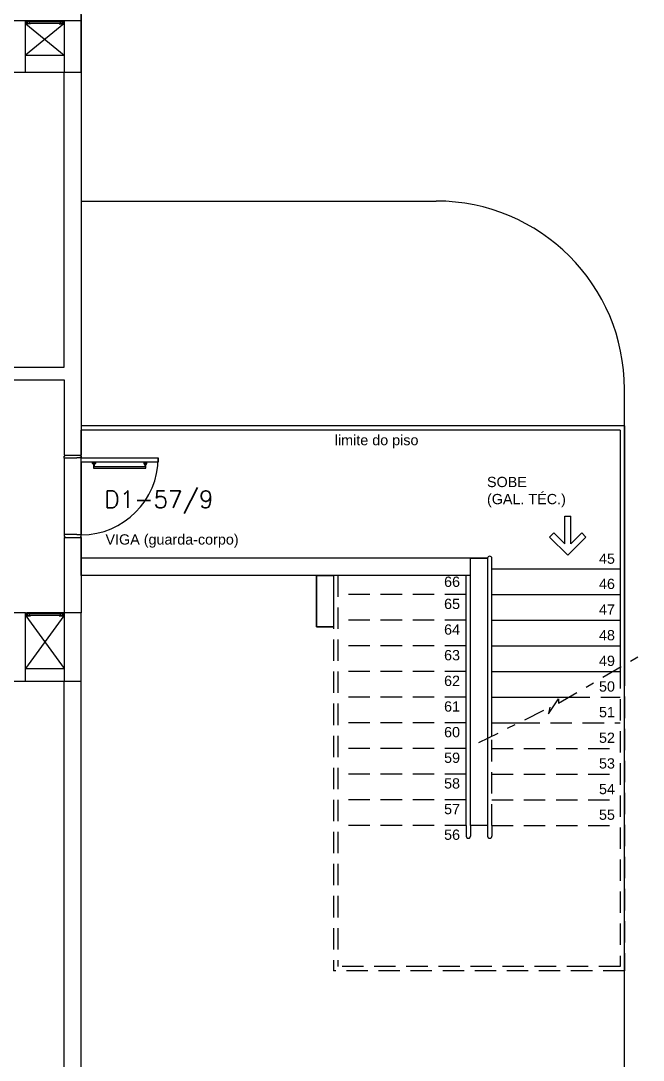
# Model space of a CAD drawing. Header units: millimetres. Extents: x 1887 to 2405, y 1100 to 1335.
# Drawn here: x 2196.9 to 2204.18, y 1169.49 to 1181.65 of the extents above; entities that cross this region are included whole.
import ezdxf

# ---------------------------------------------------------------- set-up
doc = ezdxf.new("R2010")
doc.units = ezdxf.units.MM
doc.linetypes.add('DASHDOT2', pattern=[0.5, 0.25, -0.125, 0, -0.125])
doc.linetypes.add('HIDDEN', pattern=[0.375, 0.25, -0.125])
for name, color, linetype in [('AR-ALV', 2, 'Continuous'), ('AR-CALÇADA', 1, 'Continuous'), ('AR-CORRIMAO-V', 2, 'Continuous'), ('AR-DASH', 1, 'DASHDOT2'), ('AR-ESQ', 1, 'Continuous'), ('AR-ESTC', 3, 'Continuous'), ('AR-PERGOLAPROJ', 1, 'HIDDEN'), ('AR-PF-maçaneta', 1, 'Continuous'), ('AR-PF-mov', 1, 'Continuous'), ('AR-PF-pm1', 2, 'Continuous'), ('AR-PF-soleira', 1, 'Continuous'), ('AR-PISO', 1, 'Continuous'), ('AR-PORTA', 1, 'Continuous'), ('AR-PROJ', 1, 'HIDDEN'), ('AR-SHAFT', 1, 'Continuous'), ('AR-TXTCONG', 2, 'Continuous'), ('DT-ESQ-BAGUETE-C', 2, 'Continuous'), ('DT-ESQ-PERFIL CADEIRA-C', 2, 'Continuous'), ('DT-ESQ-PERFIL CADEIRA-V', 1, 'Continuous'), ('DT-ESQ-VENEZIANA-C', 2, 'Continuous'), ('DT-ESQ-VENEZIANA-V', 2, 'Continuous'), ('ENDEREÇO', 2, 'Continuous')]:
    doc.layers.add(name, color=color, linetype=linetype)
doc.styles.add('UNB1-100', font='simplex.shx', dxfattribs={"height": 0.2})

# ---------------------------------------------------------------- blocks, each defined once
blk = doc.blocks.new('EF01-P')
at = {"layer": 'DT-ESQ-BAGUETE-C', "ltscale": 0.1}
for points in [[(0.002, 0.035), (0.015, 0.035), (0.015, 0.033), (0.002, 0.033), (0.002, 0.005), (0.015, 0.005), (0.015, 0.004), (0.002, 0.004, -0.414214), (0, 0.005), (0, 0.033, -0.414214)], [(0.448, 0.035), (0.435, 0.035), (0.435, 0.033), (0.448, 0.033), (0.448, 0.005), (0.435, 0.005), (0.435, 0.004), (0.448, 0.004, 0.414214), (0.45, 0.005), (0.45, 0.033, 0.414214)]]:
    blk.add_lwpolyline(points, format="xyb", close=True, dxfattribs=at)
at = {"layer": 'DT-ESQ-PERFIL CADEIRA-C', "color": 2, "ltscale": 0.1}
for points in [[(0.01, 0.002), (0.01, 0.003), (0.002, 0.003, 1), (0.002, 0), (0.015, 0, 0.414214), (0.016, 0.002), (0.016, 0.033), (0.043, 0.033)], [(0.407, 0.006), (0.432, 0.006), (0.432, 0.016), (0.433, 0.016), (0.433, 0.006, -0.414214), (0.432, 0.005), (0.407, 0.005), (0.394, 0.005, -1), (0.394, 0.008), (0.407, 0.008), (0.407, 0.02), (0.407, 0.032), (0.394, 0.032, -1), (0.394, 0.035), (0.407, 0.035), (0.433, 0.035, -0.414214), (0.435, 0.033), (0.435, 0.002), (0.448, 0.002)]]:
    blk.add_lwpolyline(points, format="xyb", dxfattribs=at)
at = {"layer": 'DT-ESQ-PERFIL CADEIRA-C', "ltscale": 0.1}
for points in [[(0.043, 0.006), (0.018, 0.006), (0.018, 0.016), (0.016, 0.016), (0.016, 0.006, 0.414214), (0.018, 0.005), (0.043, 0.005), (0.056, 0.005, 1), (0.056, 0.008), (0.043, 0.008), (0.043, 0.02), (0.043, 0.032), (0.056, 0.032, 1), (0.056, 0.035), (0.043, 0.035), (0.016, 0.035, 0.414214), (0.015, 0.033), (0.015, 0.002), (0.002, 0.002)], [(0.041, 0.02), (0.041, 0.032, -0.414214), (0.043, 0.033), (0.056, 0.033)], [(0.041, 0.02), (0.041, 0.008, 0.414214), (0.043, 0.006), (0.056, 0.006)], [(0.408, 0.02), (0.408, 0.032, 0.414214), (0.407, 0.033), (0.394, 0.033)], [(0.408, 0.02), (0.408, 0.008, -0.414214), (0.407, 0.006), (0.394, 0.006)], [(0.44, 0.002), (0.44, 0.003), (0.448, 0.003, -1), (0.448, 0), (0.435, 0, -0.414214), (0.433, 0.002), (0.433, 0.033), (0.407, 0.033)]]:
    blk.add_lwpolyline(points, format="xyb", dxfattribs=at)
at = {"layer": 'DT-ESQ-PERFIL CADEIRA-V', "ltscale": 0.1}
blk.add_line((0.015, 0), (0.435, 0), dxfattribs=at)
at = {"layer": 'DT-ESQ-VENEZIANA-C', "ltscale": 0.1}
for p, q in [((0.043, 0.011), (0.407, 0.011)), ((0.043, 0.009), (0.407, 0.009))]:
    blk.add_line(p, q, dxfattribs=at)
at = {"layer": 'DT-ESQ-VENEZIANA-V', "ltscale": 0.1}
blk.add_line((0.043, 0.031), (0.407, 0.031), dxfattribs=at)
blk = doc.blocks.new('pcf-alv-01p-esq')
at = {"layer": 'AR-PF-maçaneta'}
blk.add_line((0.13, 0.342), (0.13, 0.957), dxfattribs=at)
for points in [[(0.09, 0.957), (0.105, 0.957), (0.105, 0.962), (0.095, 0.967), (0.08, 0.967), (0.08, 0.932), (0.095, 0.932), (0.105, 0.937), (0.105, 0.942), (0.09, 0.942)], [(0.13, 0.357), (0.09, 0.357), (0.09, 0.342), (0.15, 0.342), (0.15, 0.957), (0.09, 0.957), (0.09, 0.942), (0.13, 0.942)], [(0.09, 0.342), (0.105, 0.342), (0.105, 0.337), (0.095, 0.332), (0.08, 0.332), (0.08, 0.367), (0.095, 0.367), (0.105, 0.362), (0.105, 0.357), (0.09, 0.357)]]:
    blk.add_lwpolyline(points, dxfattribs=at)
at = {"layer": 'AR-PF-mov'}
blk.add_arc((0.03, 0.2), 0.9, 0, 90, dxfattribs=at)
at = {"layer": 'AR-PF-pm1'}
for p, q in [((0, 0.01), (0, 0.19)), ((0.01, 0.19), (0, 0.19)), ((0.01, 0.2), (0.03, 0.2)), ((0.01, 0.2), (0.01, 0.19)), ((0.03, 0.2), (0.03, 0.15)), ((0.03, 0.15), (0.035, 0.15)), ((0.035, 0.15), (0.035, 0)), ((0.93, 0.15), (0.925, 0.15)), ((0.925, 0.15), (0.925, 0)), ((0.95, 0.2), (0.93, 0.2)), ((0.93, 0.2), (0.93, 0.15)), ((0.95, 0.2), (0.95, 0.19)), ((0.95, 0.19), (0.96, 0.19)), ((0.96, 0.01), (0.96, 0.19)), ((0.01, 0.01), (0, 0.01)), ((0.01, 0), (0.01, 0.01)), ((0.035, 0), (0.01, 0)), ((0.925, 0), (0.95, 0)), ((0.95, 0), (0.95, 0.01)), ((0.95, 0.01), (0.96, 0.01))]:
    blk.add_line(p, q, dxfattribs=at)
blk.add_lwpolyline([(0.08, 1.1), (0.08, 0.2), (0.03, 0.2), (0.03, 1.1)], close=True, dxfattribs=at)
at = {"layer": 'AR-PF-soleira'}
for p, q in [((0.08, 0.2), (0.93, 0.2)), ((0.035, 0), (0.925, 0))]:
    blk.add_line(p, q, dxfattribs=at)
blk = doc.blocks.new('EF01C-P')
at = {"layer": 'DT-ESQ-BAGUETE-C', "ltscale": 0.1}
for points in [[(0.002, 0.035), (0.015, 0.035), (0.015, 0.033), (0.002, 0.033), (0.002, 0.005), (0.015, 0.005), (0.015, 0.004), (0.002, 0.004, -0.414214), (0, 0.005), (0, 0.033, -0.414214)], [(0.448, 0.035), (0.435, 0.035), (0.435, 0.033), (0.448, 0.033), (0.448, 0.005), (0.435, 0.005), (0.435, 0.004), (0.448, 0.004, 0.414214), (0.45, 0.005), (0.45, 0.033, 0.414214)]]:
    blk.add_lwpolyline(points, format="xyb", close=True, dxfattribs=at)
at = {"layer": 'DT-ESQ-PERFIL CADEIRA-C', "ltscale": 0.1}
for points in [[(0.01, 0.002), (0.01, 0.003), (0.002, 0.003, 1), (0.002, 0), (0.015, 0, 0.414214), (0.016, 0.002), (0.016, 0.033), (0.043, 0.033)], [(0.043, 0.006), (0.018, 0.006), (0.018, 0.016), (0.016, 0.016), (0.016, 0.006, 0.414214), (0.018, 0.005), (0.043, 0.005), (0.056, 0.005, 1), (0.056, 0.008), (0.043, 0.008), (0.043, 0.02), (0.043, 0.032), (0.056, 0.032, 1), (0.056, 0.035), (0.043, 0.035), (0.016, 0.035, 0.414214), (0.015, 0.033), (0.015, 0.002), (0.002, 0.002)], [(0.041, 0.02), (0.041, 0.032, -0.414214), (0.043, 0.033), (0.056, 0.033)], [(0.041, 0.02), (0.041, 0.008, 0.414214), (0.043, 0.006), (0.056, 0.006)], [(0.407, 0.006), (0.432, 0.006), (0.432, 0.016), (0.433, 0.016), (0.433, 0.006, -0.414214), (0.432, 0.005), (0.407, 0.005), (0.394, 0.005, -1), (0.394, 0.008), (0.407, 0.008), (0.407, 0.02), (0.407, 0.032), (0.394, 0.032, -1), (0.394, 0.035), (0.407, 0.035), (0.433, 0.035, -0.414214), (0.435, 0.033), (0.435, 0.002), (0.448, 0.002)], [(0.408, 0.02), (0.408, 0.032, 0.414214), (0.407, 0.033), (0.394, 0.033)], [(0.408, 0.02), (0.408, 0.008, -0.414214), (0.407, 0.006), (0.394, 0.006)], [(0.44, 0.002), (0.44, 0.003), (0.448, 0.003, -1), (0.448, 0), (0.435, 0, -0.414214), (0.433, 0.002), (0.433, 0.033), (0.407, 0.033)]]:
    blk.add_lwpolyline(points, format="xyb", dxfattribs=at)
at = {"layer": 'DT-ESQ-PERFIL CADEIRA-V', "ltscale": 0.1}
blk.add_line((0.015, 0), (0.435, 0), dxfattribs=at)
at = {"layer": 'DT-ESQ-VENEZIANA-C', "ltscale": 0.1}
for p, q in [((0.043, 0.011), (0.407, 0.011)), ((0.043, 0.009), (0.407, 0.009))]:
    blk.add_line(p, q, dxfattribs=at)
at = {"layer": 'DT-ESQ-VENEZIANA-V', "ltscale": 0.1}
blk.add_line((0.043, 0.031), (0.407, 0.031), dxfattribs=at)

msp = doc.modelspace()

# ---------------------------------------------------------------- linework, layer by layer
at = {"layer": 'AR-ALV'}
for p, q in [((2196.96, 1181.248), (2197.41, 1181.248)), ((2196.96, 1181.048), (2197.41, 1181.048)), ((2197.41, 1177.598), (2197.41, 1181.048)), ((2197.61, 1181.048), (2197.61, 1176.566)), ((2196.76, 1177.598), (2197.41, 1177.598)), ((2196.76, 1177.448), (2197.41, 1177.448)), ((2197.41, 1177.448), (2197.41, 1176.566)), ((2197.41, 1176.566), (2197.61, 1176.566)), ((2197.41, 1175.606), (2197.61, 1175.606)), ((2197.41, 1175.606), (2197.41, 1174.723)), ((2197.61, 1175.606), (2197.61, 1174.723)), ((2196.96, 1174.073), (2197.41, 1174.073)), ((2196.96, 1173.923), (2197.41, 1173.923)), ((2197.41, 1165.598), (2197.41, 1173.923)), ((2197.61, 1165.598), (2197.61, 1173.923))]:
    msp.add_line(p, q, dxfattribs=at)
at = {"layer": 'AR-CALÇADA'}
for p, q in [((2197.61, 1181.723), (2197.61, 1179.54)), ((2197.61, 1179.54), (2201.76, 1179.54)), ((2203.96, 1163.83), (2203.96, 1177.34))]:
    msp.add_line(p, q, dxfattribs=at)
msp.add_arc((2201.76, 1177.34), 2.2, 0, 90, dxfattribs=at)
at = {"layer": 'AR-CORRIMAO-V'}
for p, q in [((2203.96, 1176.911), (2197.61, 1176.911)), ((2197.61, 1176.911), (2197.61, 1176.861)), ((2197.61, 1176.911), (2197.61, 1176.911)), ((2203.91, 1176.861), (2197.61, 1176.861)), ((2203.91, 1176.861), (2203.91, 1174.088)), ((2203.96, 1176.911), (2203.96, 1174.118)), ((2197.61, 1175.161), (2197.61, 1175.361)), ((2202.36, 1175.361), (2197.61, 1175.361)), ((2202.36, 1175.361), (2202.16, 1175.361)), ((2202.41, 1175.236), (2202.41, 1175.361)), ((2202.41, 1173.281), (2202.41, 1175.236)), ((2202.16, 1175.161), (2197.61, 1175.161)), ((2202.11, 1172.236), (2202.11, 1175.161))]:
    msp.add_line(p, q, dxfattribs=at)
msp.add_arc((2202.385, 1175.361), 0.025, 0, 180, dxfattribs=at)
at = {"layer": 'AR-DASH'}
for p, q in [((2203.188, 1173.666), (2204.179, 1174.246)), ((2203.072, 1173.54), (2203.188, 1173.718)), ((2203.188, 1173.718), (2203.188, 1173.666)), ((2202.259, 1173.205), (2203.089, 1173.62)), ((2203.089, 1173.62), (2203.072, 1173.54))]:
    msp.add_line(p, q, dxfattribs=at)
at = {"layer": 'AR-ESTC'}
for p, q in [((2200.36, 1175.161), (2200.36, 1174.561)), ((2200.36, 1174.561), (2200.56, 1174.561)), ((2202.36, 1172.236), (2202.16, 1172.236))]:
    msp.add_line(p, q, dxfattribs=at)
for points in [[(2196.76, 1181.048), (2196.96, 1181.048), (2196.96, 1181.648), (2196.76, 1181.648)], [(2197.41, 1181.048), (2197.61, 1181.048), (2197.61, 1181.648), (2197.41, 1181.648)], [(2202.16, 1174.786), (2202.16, 1174.816), (2202.16, 1175.361), (2202.36, 1175.361), (2202.36, 1174.816), (2202.36, 1174.786), (2202.36, 1172.236), (2202.16, 1172.236)], [(2200.36, 1175.161), (2200.56, 1175.161), (2200.56, 1174.561), (2200.36, 1174.561)], [(2196.76, 1173.923), (2196.96, 1173.923), (2196.96, 1174.723), (2196.76, 1174.723)], [(2197.41, 1173.923), (2197.61, 1173.923), (2197.61, 1174.723), (2197.41, 1174.723)]]:
    msp.add_lwpolyline(points, close=True, dxfattribs=at)
at = {"layer": 'AR-PERGOLAPROJ'}
msp.add_line((2197.61, 1181.648), (2197.61, 1184.648), dxfattribs=at)
at = {"layer": 'AR-PISO'}
for p, q in [((2197.61, 1175.361), (2197.61, 1176.861)), ((2202.41, 1175.236), (2203.91, 1175.236)), ((2202.41, 1174.936), (2203.91, 1174.936)), ((2202.41, 1174.636), (2203.91, 1174.636)), ((2202.41, 1174.336), (2203.91, 1174.336)), ((2202.41, 1174.036), (2203.82, 1174.036)), ((2202.41, 1173.736), (2203.307, 1173.736)), ((2202.41, 1173.436), (2202.721, 1173.436))]:
    msp.add_line(p, q, dxfattribs=at)
at = {"layer": 'AR-PROJ'}
for p, q in [((2200.56, 1175.161), (2200.56, 1170.536)), ((2200.61, 1175.161), (2200.61, 1170.586)), ((2202.11, 1174.936), (2200.61, 1174.936)), ((2202.11, 1174.636), (2200.61, 1174.636)), ((2202.11, 1174.636), (2200.61, 1174.636)), ((2202.11, 1174.336), (2200.61, 1174.336)), ((2202.11, 1174.036), (2200.61, 1174.036)), ((2203.82, 1174.036), (2203.91, 1174.036)), ((2203.91, 1174.088), (2203.91, 1170.586)), ((2203.96, 1174.118), (2203.96, 1170.536)), ((2202.11, 1173.736), (2200.61, 1173.736)), ((2203.307, 1173.736), (2203.91, 1173.736)), ((2202.11, 1173.436), (2200.61, 1173.436)), ((2202.721, 1173.436), (2203.91, 1173.436)), ((2202.41, 1172.236), (2202.41, 1173.281)), ((2202.11, 1173.136), (2200.61, 1173.136)), ((2202.41, 1173.136), (2203.91, 1173.136)), ((2202.11, 1172.836), (2200.61, 1172.836)), ((2202.41, 1172.836), (2203.91, 1172.836)), ((2202.11, 1172.536), (2200.61, 1172.536)), ((2202.41, 1172.536), (2203.91, 1172.536)), ((2202.11, 1172.236), (2200.61, 1172.236)), ((2202.11, 1172.236), (2202.11, 1172.111)), ((2202.16, 1172.236), (2202.16, 1172.111)), ((2202.36, 1172.236), (2202.36, 1172.111)), ((2202.41, 1172.236), (2203.91, 1172.236)), ((2202.41, 1172.236), (2202.41, 1172.111)), ((2203.96, 1170.536), (2200.56, 1170.536)), ((2203.91, 1170.586), (2200.61, 1170.586))]:
    msp.add_line(p, q, dxfattribs=at)
for centre in [(2202.135, 1172.111), (2202.385, 1172.111)]:
    msp.add_arc(centre, 0.025, 180, 0, dxfattribs=at)
at = {"layer": 'AR-SHAFT'}
for p, q in [((2197.408, 1181.613), (2196.96, 1181.248)), ((2196.961, 1181.613), (2197.41, 1181.248)), ((2197.408, 1174.688), (2196.96, 1174.073)), ((2196.961, 1174.688), (2197.41, 1174.073))]:
    msp.add_line(p, q, dxfattribs=at)
at = {"layer": 'AR-TXTCONG'}
for p, q in [((2203.262, 1175.53), (2203.262, 1175.854)), ((2203.262, 1175.854), (2203.332, 1175.854)), ((2203.332, 1175.53), (2203.332, 1175.854)), ((2203.135, 1175.658), (2203.085, 1175.609)), ((2203.297, 1175.396), (2203.085, 1175.609)), ((2203.262, 1175.53), (2203.135, 1175.658)), ((2203.297, 1175.396), (2203.51, 1175.609)), ((2203.332, 1175.53), (2203.46, 1175.658)), ((2203.51, 1175.609), (2203.46, 1175.658))]:
    msp.add_line(p, q, dxfattribs=at)

# ---------------------------------------------------------------- block references
at = {"layer": 'AR-ESQ', "rotation": 180}
for name, p in [('EF01C-P', (2197.41, 1181.648)), ('EF01-P', (2197.41, 1174.723))]:
    msp.add_blockref(name, p, dxfattribs=at)
at = {"layer": 'AR-PORTA', "rotation": 270}
msp.add_blockref('pcf-alv-01p-esq', (2197.41, 1176.566), dxfattribs=at)

# ---------------------------------------------------------------- texts
at = {"layer": 'AR-TXTCONG', "char_height": 0.12}
for s, insert, attachment_point in [('{\\fArial|b0|i0|c0|p34;limite do piso}', (2200.574, 1176.804), 1), ('{\\fArial|b0|i0|c0|p34;SOBE\\P(GAL. TÉC.)}', (2202.353, 1176.314), 1), ('{\\fArial|b0|i0|c0|p34;VIGA (guarda-corpo)}', (2197.894, 1175.642), 1), ('{\\fArial|b0|i0|c0|p34;45}', (2203.662, 1175.417), 1), ('{\\fArial|b0|i0|c0|p34;66}', (2202.038, 1175.147), 3), ('{\\fArial|b0|i0|c0|p34;46}', (2203.662, 1175.122), 1), ('{\\fArial|b0|i0|c0|p34;65}', (2202.038, 1174.888), 3), ('{\\fArial|b0|i0|c0|p34;47}', (2203.662, 1174.822), 1), ('{\\fArial|b0|i0|c0|p34;64}', (2202.038, 1174.588), 3), ('{\\fArial|b0|i0|c0|p34;48}', (2203.662, 1174.522), 1), ('{\\fArial|b0|i0|c0|p34;63}', (2202.038, 1174.288), 3), ('{\\fArial|b0|i0|c0|p34;49}', (2203.662, 1174.222), 1), ('{\\fArial|b0|i0|c0|p34;62}', (2202.038, 1173.988), 3), ('{\\fArial|b0|i0|c0|p34;50}', (2203.662, 1173.922), 1), ('{\\fArial|b0|i0|c0|p34;61}', (2202.038, 1173.688), 3), ('{\\fArial|b0|i0|c0|p34;51}', (2203.662, 1173.622), 1), ('{\\fArial|b0|i0|c0|p34;60}', (2202.038, 1173.388), 3), ('{\\fArial|b0|i0|c0|p34;52}', (2203.662, 1173.322), 1), ('{\\fArial|b0|i0|c0|p34;59}', (2202.038, 1173.088), 3), ('{\\fArial|b0|i0|c0|p34;53}', (2203.662, 1173.022), 1), ('{\\fArial|b0|i0|c0|p34;58}', (2202.038, 1172.788), 3), ('{\\fArial|b0|i0|c0|p34;54}', (2203.662, 1172.722), 1), ('{\\fArial|b0|i0|c0|p34;57}', (2202.038, 1172.488), 3), ('{\\fArial|b0|i0|c0|p34;55}', (2203.662, 1172.422), 1), ('{\\fArial|b0|i0|c0|p34;56}', (2202.038, 1172.188), 3)]:
    msp.add_mtext(s, dxfattribs=dict(at, insert=insert, attachment_point=attachment_point))
at = {"layer": 'ENDEREÇO', "style": 'UNB1-100'}
msp.add_text('D1-57/9', height=0.2, dxfattribs=at).set_placement((2197.88, 1175.951))

doc.saveas('drawing.dxf')
